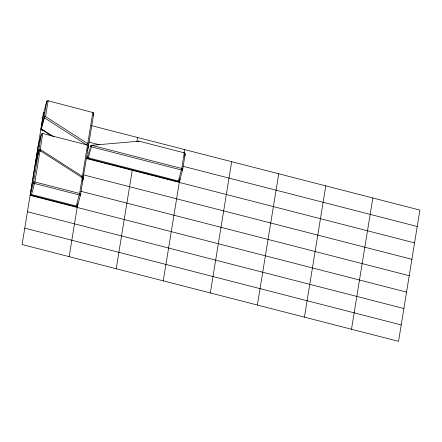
<?xml version="1.0" encoding="UTF-8"?>
<svg xmlns="http://www.w3.org/2000/svg" width="442" height="442" viewBox="0 0 442 442"><rect width="100%" height="100%" fill="white"/><g stroke="black" fill="none" stroke-linecap="round" stroke-linejoin="round"><path stroke-width="0.66" d="M91.66 145.39L88.312 157.833L178.408 180.999A1.216 0.414 15.1 0 0 179.651 180.888L182.662 169.435A1.088 1.022 9.2 0 0 182.502 168.988L182.358 168.811M137.954 141.451A1.216 0.834 85 0 1 138.893 141.197L91.654 145.291A1.216 0.834 85 0 0 90.571 145.888A1.216 0.414 15.1 0 0 90.245 146.269A1.216 0.414 15.1 0 0 91.29 146.799L181.38 169.966A1.216 0.414 15.1 0 0 182.623 169.861L185.165 154.269A1.216 1.144 9.2 0 0 184.281 152.866L138.893 141.125M87.566 157.142L87.781 156.23M82.897 179.275L88.383 146.484A1.216 1.144 9.2 0 0 87.505 145.075L42.791 133.528M179.966 178.944L179.651 180.888A1.216 1.144 9.2 0 1 178.176 181.69L178.391 181.049M82.521 181.126L83.079 179.054A1.216 0.414 15.1 0 0 82.792 178.678A1.216 0.779 -57.3 0 0 82.201 177.651A1.216 1.144 9.2 0 1 83.079 179.054L80.505 194.883L77.527 205.917A1.216 1.144 9.2 0 1 76.057 206.718L79.593 193.646L82.201 177.651L40.034 150.567L39.294 150.589A1.066 1.006 10.5 0 0 38.774 150.937L35.587 162.402L30.476 193.817A1.216 1.144 9.2 0 0 31.354 195.226L34.912 182.06L40.034 150.567A1.216 0.779 -57.3 0 1 40.658 151.385M87.533 157.661A1.066 0.79 87.3 0 0 87.759 158.258L88.096 158.567L88.295 157.888M43.46 113.296L22.1 244.553L398.54 341.34L419.9 210.083L91.516 125.65M42.714 133.766L40.228 149.407A1.216 0.779 -57.3 0 0 39.051 150.589L38.863 151.28M69.156 256.653L77.742 203.878M77.853 203.939L77.527 205.917A1.216 0.414 15.1 0 1 76.284 206.022L31.581 194.53A1.216 0.414 15.1 0 1 30.476 193.817L33.448 182.784L38.564 151.368A1.216 0.414 15.1 0 1 39.123 151.164M116.213 268.753L132.396 169.292M136.91 141.55L137.567 137.49M163.264 280.847L179.888 178.684M184.076 152.971L184.623 149.589M210.32 292.947L231.68 161.689M257.377 305.046L278.736 173.783M304.433 317.146L325.787 185.883M351.484 329.24L372.844 197.983M42.802 133.583A1.216 1.144 9.2 0 0 41.327 134.385L38.349 145.418L35.774 161.242A1.216 1.144 9.2 0 0 36.172 162.407A1.216 0.779 -57.3 0 1 36.073 161.623L38.675 151.971M93.163 115.738L93.721 113.666A1.216 1.144 9.2 0 0 92.842 112.262L87.731 143.678A1.216 0.779 -57.3 0 0 86.555 144.854L44.388 117.776A1.216 0.414 15.1 0 1 44.084 117.395L46.664 101.566A1.216 1.144 9.2 0 1 48.139 100.77L92.743 112.483M88.24 146.462L88.643 144.6A1.066 1 10.6 0 0 88.372 144.048L45.565 116.594A1.216 1.144 9.2 0 0 44.09 117.395L41.112 128.429A1.216 1.144 9.2 0 0 41.996 129.832L51.482 135.926M87.267 150.617L87.45 149.932M87.825 148.551L88.383 146.484A1.216 0.414 15.1 0 0 87.964 146.031M87.964 155.54L88.151 154.849M88.339 154.164L88.527 153.473M88.709 152.783L89.085 151.402M89.267 150.716L89.455 150.026M89.643 149.335L89.825 148.645M90.201 147.269L90.383 146.578M82.527 180.656L82.715 179.966M184.601 156.341L185.165 154.269A1.216 0.414 15.1 0 0 184.739 153.822M178.408 180.999L181.723 168.584L184.275 152.81L184.159 153.17M138.727 141.65L138.871 141.18M48.04 100.986L48.134 100.715L45.565 116.594A1.216 0.779 -57.3 0 0 44.388 117.776L41.41 128.81A1.216 0.779 -57.3 0 0 41.996 129.832M87.405 145.296L87.51 145.015L82.389 176.491A1.216 0.779 -57.3 0 0 81.289 177.457M31.36 195.276L76.057 206.718M40.791 129.699L42.791 130.219M88.848 142.059L99.522 144.805M182.955 166.253L417.231 226.486M91.654 145.291L181.833 168.479M88.08 158.529L178.176 181.69M86.173 158.463L414.563 242.896M83.505 174.872L411.889 259.305M80.836 191.281L409.22 275.709M30.111 195.331L406.552 292.118M27.437 211.74L403.883 308.527M24.769 228.144L401.209 324.931M54.062 136.932L41.41 128.81A1.216 0.414 15.1 0 1 41.112 128.429L43.692 112.6L46.664 101.566A1.216 0.414 15.1 0 1 47.244 101.362M44.045 113.732A1.216 1.144 9.2 0 1 43.692 112.6A1.216 0.414 15.1 0 1 44.415 112.401M93.384 113.263A1.216 0.414 15.1 0 1 93.721 113.666L88.61 145.081A1.216 0.414 15.1 0 1 87.82 145.274A1.216 0.414 15.1 0 1 86.555 144.854M38.708 146.551A1.216 1.144 9.2 0 1 38.349 145.418A1.216 0.414 15.1 0 1 39.078 145.219M41.852 134.175A1.216 0.414 15.1 0 0 41.327 134.385L38.752 150.208L35.774 161.242A1.216 0.414 15.1 0 0 36.073 161.623M39.04 150.589A1.216 0.414 15.1 0 1 38.747 150.208A1.216 1.144 9.2 0 1 40.228 149.407L83.03 176.866A1.066 1 10.6 0 1 83.311 177.413L83.273 177.894A1.216 0.414 15.1 0 1 82.405 178.076M35.946 163.534A1.216 1.144 9.2 0 1 35.587 162.402A1.216 0.414 15.1 0 1 36.294 162.203M88.312 157.833A1.216 0.414 15.1 0 1 87.267 157.302A1.216 0.414 15.1 0 1 87.593 156.921M181.833 168.479A1.332 1.249 9.2 0 1 182.358 168.811M79.626 193.48L34.924 181.982A1.216 1.144 9.2 0 0 33.448 182.784A1.216 0.414 15.1 0 0 34.559 183.496L79.262 194.994A1.216 0.414 15.1 0 0 80.505 194.883A1.216 1.144 9.2 0 0 79.626 193.48"/></g></svg>
